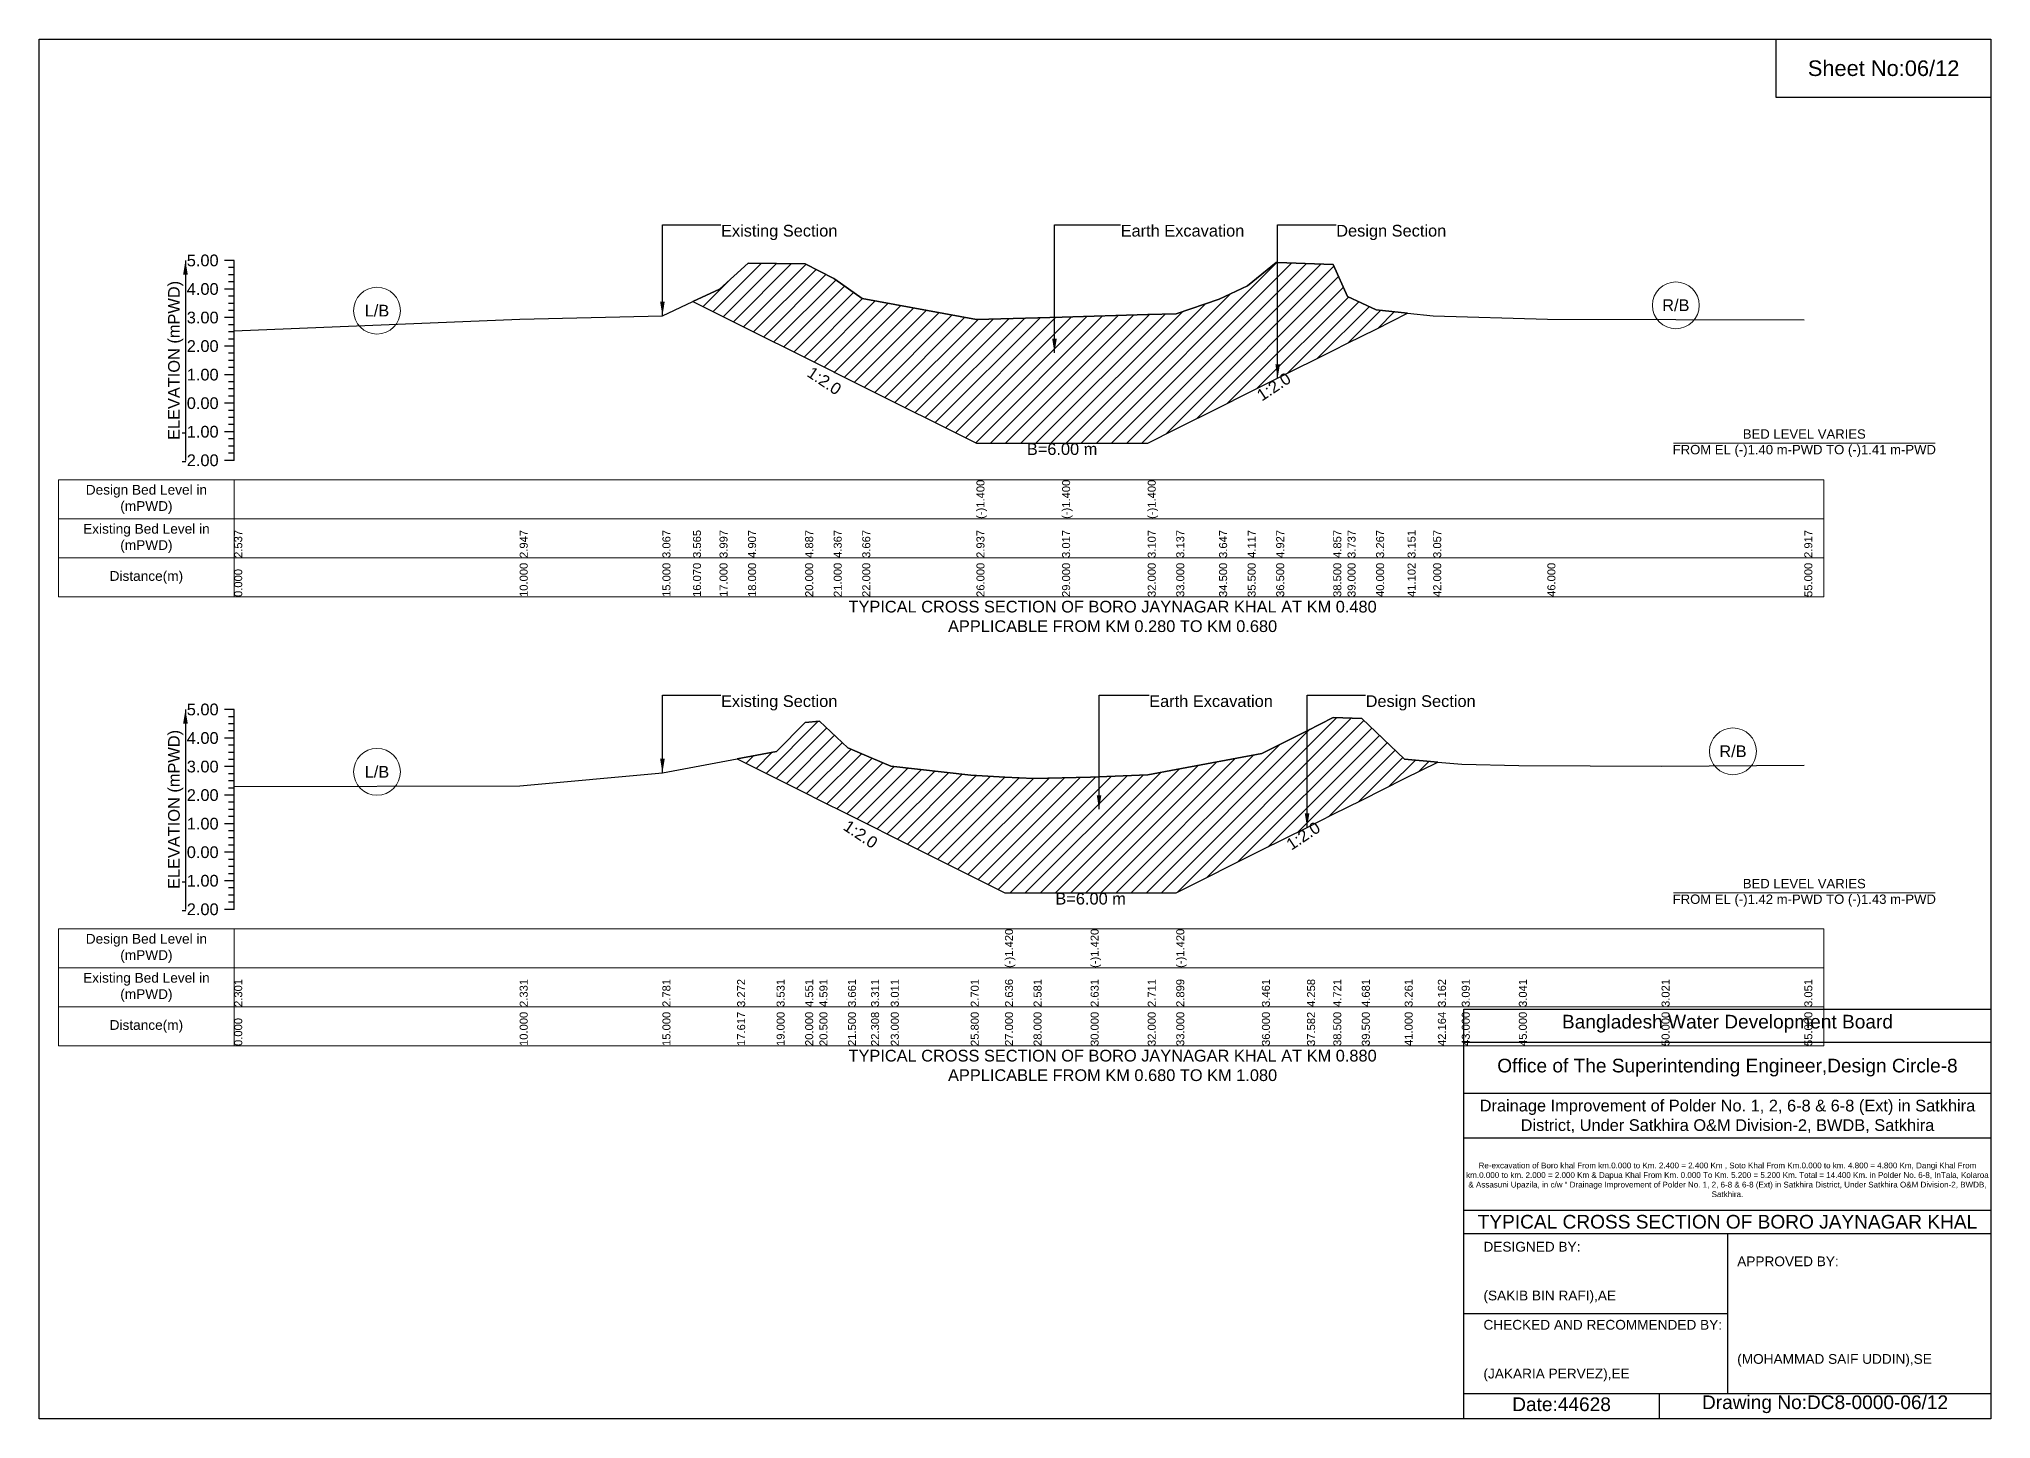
# Model space of a CAD drawing. Header units: inches. Extents: x 91000 to 268000, y -5656 to 20000.
# Drawn here: x 150000 to 158000, y -5656 to 0 of the extents above; entities that cross this region are included whole.
import ezdxf

# ---------------------------------------------------------------- set-up
doc = ezdxf.new("R2010")
doc.units = ezdxf.units.IN
doc.header["$LTSCALE"] = 7
doc.header["$MEASUREMENT"] = 0
for name, color, linetype, lineweight in [('Cross section Data Border', 7, 'Continuous', 9), ('Cross Section Labels', 7, 'Continuous', 9), ('Existing_Bed_Level for Xsection', 7, 'Continuous', 25)]:
    doc.layers.add(name, color=color, linetype=linetype, lineweight=lineweight)
doc.styles.get("Standard").update_dxf_attribs({"font": 'arial.ttf'})
doc.dimstyles.get("Standard").update_dxf_attribs({"dimtxt": 0.18, "dimasz": 0.18, "dimexe": 0.18, "dimexo": 0.0625, "dimgap": 0.09, "dimtad": 0, "dimtih": 1, "dimtoh": 1, "dimdec": 4, "dimzin": 0, "dimdsep": 46, "dimtxsty": 'Standard', "dimcen": 0.09, "dimadec": 0, "dimazin": 0, "dimtfac": 1, "dimtdec": 4, "dimtofl": 0, "dimtmove": 0, "dimatfit": 3, "dimfxl": 1, "dimtolj": 1, "dimtzin": 0, "dimarcsym": 0})

msp = doc.modelspace()

# ---------------------------------------------------------------- hatches: boundary and pattern name
at = {"layer": 'Existing_Bed_Level for Xsection'}
h = msp.add_hatch(dxfattribs=at)
h.set_pattern_fill('ANSI31', color=256, scale=351, style=0)
h.paths.add_polyline_path([(152680.2, -1075.8), (152789, -1130.1), (152906, -1188.6), (153140, -1305.6), (153257, -1364.1), (153261.1, -1366.2), (153374, -1422.6), (153842, -1656.6), (154193, -1656.6), (154544, -1656.6), (154661, -1598.1), (154836.5, -1510.4), (154953.5, -1451.9), (155070.5, -1393.4), (155076.5, -1390.4), (155304.5, -1276.4), (155363, -1247.1), (155480, -1188.6), (155609, -1124.1), (155480, -1110.6), (155363, -1055.6), (155304.5, -924.6), (155076.5, -916.6), (155070.5, -916.4), (154953.5, -1011.1), (154836.5, -1066.1), (154661, -1125.8), (154544, -1129.3), (154193, -1139.8), (153842, -1149.2), (153374, -1063.8), (153261.1, -984.8), (153257, -981.9), (153140, -921.1), (152906, -918.7), (152789, -1025.2)])
h = msp.add_hatch(dxfattribs=at)
h.set_pattern_fill('ANSI31', color=256, scale=351, style=0)
h.paths.add_polyline_path([(152861.2, -2950.4), (153023, -3031.4), (153140, -3089.9), (153198.5, -3119.1), (153315.5, -3177.6), (153410.1, -3224.9), (153491, -3265.4), (153818.6, -3429.2), (153959, -3499.4), (154076, -3499.4), (154310, -3499.4), (154544, -3499.4), (154661, -3499.4), (155012, -3323.9), (155197.1, -3231.3), (155304.5, -3177.6), (155421.5, -3119.1), (155597, -3031.4), (155733.2, -2963.3), (155597, -2951.7), (155421.5, -2785.5), (155304.5, -2780.9), (155197.1, -2835), (155012, -2928.3), (154661, -2994.1), (154544, -3016), (154310, -3025.4), (154076, -3031.2), (153959, -3024.9), (153818.6, -3017.2), (153491, -2980.9), (153410.1, -2945.9), (153315.5, -2904.9), (153198.5, -2796.1), (153140, -2800.8), (153023, -2920.1)])

# ---------------------------------------------------------------- linework, layer by layer
for points in [[(150000, 0), (158000, 0), (158000, -5656), (150000, -5656)], [(157120, 0), (158000, 0), (158000, -240), (157120, -240)]]:
    msp.add_lwpolyline(points, close=True)
for points in [[(155840, -5656), (155840, -3976), (158000, -3976)], [(155840, -4112), (158000, -4112)], [(155840, -4320), (158000, -4320)], [(155840, -4504), (158000, -4504)], [(155840, -4800), (158000, -4800)], [(155840, -4896), (158000, -4896)], [(156920, -4896), (156920, -5552)], [(155840, -5224), (156920, -5224)], [(155840, -5552), (158000, -5552)], [(156640, -5552), (156640, -5656)]]:
    msp.add_lwpolyline(points)
at = {"layer": 'Cross section Data Border'}
for points in [[(150080, -1806.8), (157315, -1806.8), (157315, -2286.8), (150080, -2286.8)], [(150080, -3647.2), (157315, -3647.2), (157315, -4127.2), (150080, -4127.2)]]:
    msp.add_lwpolyline(points, close=True, dxfattribs=at)
for points in [[(150800, -1806.8), (150800, -2286.8)], [(150080, -1966.8), (157315, -1966.8)], [(150080, -2126.8), (157315, -2126.8)], [(150800, -3647.2), (150800, -4127.2)], [(150080, -3807.2), (157315, -3807.2)], [(150080, -3967.2), (157315, -3967.2)]]:
    msp.add_lwpolyline(points, dxfattribs=at)
at = {"layer": 'Cross Section Labels'}
for points in [[(156699.2, -1656.6), (157770.8, -1656.6)], [(156699.2, -3499.4), (157770.8, -3499.4)]]:
    msp.add_lwpolyline(points, dxfattribs=at)
for centre in [(151385, -1113.5), (156708.5, -1091.3), (156942.5, -2919.5), (151385, -3003.7)]:
    msp.add_circle(centre, 96, dxfattribs=at)
at = {"layer": 'Existing_Bed_Level for Xsection'}
for points in [[(150800, -907.8), (150760, -907.8)], [(150800, -937.1), (150776, -937.1)], [(150800, -1726.8), (150800, -1609.8), (150800, -1492.8), (150800, -1375.8), (150800, -1258.8), (150800, -1141.8), (150800, -1024.8), (150800, -907.8)], [(150800, -1196), (151970, -1148), (152555, -1134), (152680.2, -1075.8), (152789, -1025.2), (152906, -918.7), (153140, -921.1), (153257, -981.9), (153261.1, -984.8), (153374, -1063.8), (153842, -1149.2), (153842, -1149.2), (154193, -1139.8), (154193, -1139.8), (154544, -1129.3), (154544, -1129.3), (154661, -1125.8), (154836.5, -1066.1), (154953.5, -1011.1), (155070.5, -916.4), (155076.5, -916.6), (155304.5, -924.6), (155363, -1055.6), (155480, -1110.6), (155609, -1124.1), (155714, -1135.2), (156182, -1148), (157235, -1151.5)], [(150800, -1024.8), (150760, -1024.8)], [(150800, -966.3), (150776, -966.3)], [(150800, -995.6), (150776, -995.6)], [(150800, -1054.1), (150776, -1054.1)], [(150800, -1083.3), (150776, -1083.3)], [(150800, -1112.6), (150776, -1112.6)], [(150800, -1141.8), (150760, -1141.8)], [(150800, -1171.1), (150776, -1171.1)], [(150800, -1258.8), (150760, -1258.8)], [(150800, -1200.3), (150776, -1200.3)], [(150800, -1229.6), (150776, -1229.6)], [(150800, -1288.1), (150776, -1288.1)], [(150800, -1317.3), (150776, -1317.3)], [(150800, -1346.6), (150776, -1346.6)], [(150800, -1375.8), (150760, -1375.8)], [(150800, -1405.1), (150776, -1405.1)], [(150800, -1434.3), (150776, -1434.3)], [(150800, -1492.8), (150760, -1492.8)], [(150800, -1463.6), (150776, -1463.6)], [(150800, -1522.1), (150776, -1522.1)], [(150800, -1551.3), (150776, -1551.3)], [(150800, -1580.6), (150776, -1580.6)], [(150800, -1609.8), (150760, -1609.8)], [(150800, -1639.1), (150776, -1639.1)], [(150800, -1668.3), (150776, -1668.3)], [(150800, -1726.8), (150760, -1726.8)], [(150800, -1697.6), (150776, -1697.6)], [(150800, -2748.2), (150760, -2748.2)], [(150800, -2777.5), (150776, -2777.5)], [(150800, -3567.2), (150800, -3450.2), (150800, -3333.2), (150800, -3216.2), (150800, -3099.2), (150800, -2982.2), (150800, -2865.2), (150800, -2748.2)], [(150800, -3064), (151970, -3060.5), (152555, -3007.8), (152861.2, -2950.4), (153023, -2920.1), (153140, -2800.8), (153198.5, -2796.1), (153315.5, -2904.9), (153410.1, -2945.9), (153491, -2980.9), (153818.6, -3017.2), (153959, -3024.9), (153959, -3024.9), (154076, -3031.2), (154310, -3025.4), (154310, -3025.4), (154544, -3016), (154661, -2994.1), (154661, -2994.1), (155012, -2928.3), (155197.1, -2835), (155304.5, -2780.9), (155421.5, -2785.5), (155597, -2951.7), (155733.2, -2963.3), (155831, -2971.6), (156065, -2977.4), (156650, -2979.8), (157235, -2976.2)], [(150800, -2865.2), (150760, -2865.2)], [(150800, -2806.7), (150776, -2806.7)], [(150800, -2836), (150776, -2836)], [(150800, -2894.5), (150776, -2894.5)], [(150800, -2923.7), (150776, -2923.7)], [(150800, -2953), (150776, -2953)], [(150800, -2982.2), (150760, -2982.2)], [(150800, -3011.5), (150776, -3011.5)], [(150800, -3099.2), (150760, -3099.2)], [(150800, -3040.7), (150776, -3040.7)], [(150800, -3070), (150776, -3070)], [(150800, -3128.5), (150776, -3128.5)], [(150800, -3157.7), (150776, -3157.7)], [(150800, -3187), (150776, -3187)], [(150800, -3216.2), (150760, -3216.2)], [(150800, -3245.5), (150776, -3245.5)], [(150800, -3274.7), (150776, -3274.7)], [(150800, -3333.2), (150760, -3333.2)], [(150800, -3304), (150776, -3304)], [(150800, -3362.5), (150776, -3362.5)], [(150800, -3391.7), (150776, -3391.7)], [(150800, -3421), (150776, -3421)], [(150800, -3450.2), (150760, -3450.2)], [(150800, -3479.5), (150776, -3479.5)], [(150800, -3508.7), (150776, -3508.7)], [(150800, -3567.2), (150760, -3567.2)], [(150800, -3538), (150776, -3538)]]:
    msp.add_lwpolyline(points, dxfattribs=at)
for points in [[(152680.2, -1075.8), (152789, -1130.1), (152906, -1188.6), (153140, -1305.6), (153257, -1364.1), (153261.1, -1366.2), (153374, -1422.6), (153842, -1656.6), (153842, -1656.6), (154193, -1656.6), (154193, -1656.6), (154544, -1656.6), (154544, -1656.6), (154661, -1598.1), (154836.5, -1510.4), (154953.5, -1451.9), (155070.5, -1393.4), (155076.5, -1390.4), (155304.5, -1276.4), (155363, -1247.1), (155480, -1188.6), (155609, -1124.1), (155480, -1110.6), (155363, -1055.6), (155304.5, -924.6), (155076.5, -916.6), (155070.5, -916.4), (154953.5, -1011.1), (154836.5, -1066.1), (154661, -1125.8), (154544, -1129.3), (154544, -1129.3), (154193, -1139.8), (154193, -1139.8), (153842, -1149.2), (153842, -1149.2), (153374, -1063.8), (153261.1, -984.8), (153257, -981.9), (153140, -921.1), (152906, -918.7), (152789, -1025.2)], [(152861.2, -2950.4), (153023, -3031.4), (153140, -3089.9), (153198.5, -3119.1), (153315.5, -3177.6), (153410.1, -3224.9), (153491, -3265.4), (153818.6, -3429.2), (153959, -3499.4), (153959, -3499.4), (154076, -3499.4), (154310, -3499.4), (154310, -3499.4), (154544, -3499.4), (154661, -3499.4), (154661, -3499.4), (155012, -3323.9), (155197.1, -3231.3), (155304.5, -3177.6), (155421.5, -3119.1), (155597, -3031.4), (155733.2, -2963.3), (155733.2, -2963.3), (155733.2, -2963.3), (155597, -2951.7), (155421.5, -2785.5), (155304.5, -2780.9), (155197.1, -2835), (155012, -2928.3), (154661, -2994.1), (154661, -2994.1), (154544, -3016), (154310, -3025.4), (154310, -3025.4), (154076, -3031.2), (153959, -3024.9), (153959, -3024.9), (153818.6, -3017.2), (153491, -2980.9), (153410.1, -2945.9), (153315.5, -2904.9), (153198.5, -2796.1), (153140, -2800.8), (153023, -2920.1)]]:
    msp.add_lwpolyline(points, close=True, dxfattribs=at)

# ---------------------------------------------------------------- texts
at = {"attachment_point": 5}
for s, insert, char_height in [('Sheet No:06/12', (157560, -120), 64), ('Bangladesh Water Development Board', (156920, -4036), 56), ('Office of The Superintending Engineer,Design Circle-8', (156920, -4216), 56)]:
    msp.add_mtext(s, dxfattribs=dict(at, insert=insert, char_height=char_height))
for s, insert, char_height, width, attachment_point in [('Drainage Improvement of Polder No. 1, 2, 6-8 & 6-8 (Ext) in Satkhira District, Under Satkhira O&M Division-2, BWDB, Satkhira', (156920, -4416), 48, 2240, 5), ('Re-excavation of Boro khal From km.0.000 to Km. 2.400 = 2.400 Km , Soto Khal From Km.0.000 to km. 4.800 = 4.800 Km, Dangi Khal From km.0.000 to km. 2.000 = 2.000 Km & Dapua Khal From Km. 0.000 To Km. 5.200 = 5.200 Km. Total = 14.400 Km. in Polder No. 6-8, InTala, Kolaroa & Assasuni Upazila, in c/w “ Drainage Improvement of Polder No. 1, 2, 6-8 & 6-8 (Ext) in Satkhira District, Under Satkhira O&M Division-2, BWDB, Satkhira.', (156920, -4676), 23.565, 2160, 5), ('TYPICAL CROSS SECTION OF BORO JAYNAGAR KHAL', (156920, -4848), 56, 2240, 5), ('DESIGNED BY:^J^J^J(SAKIB BIN RAFI),AE', (155920, -5056), 40, 1120, 4), ('APPROVED BY:^J^J^J^J^J^J(MOHAMMAD SAIF UDDIN),SE', (156960, -5216), 40, 1120, 4), ('CHECKED AND RECOMMENDED BY:^J^J^J(JAKARIA PERVEZ),EE', (155920, -5376), 40, 1120, 4), ('Date:44628', (156240, -5596), 56, 1120, 5), ('Drawing No:DC8-0000-06/12', (157320, -5596), 56, 1760, 5)]:
    msp.add_mtext(s, dxfattribs=dict(insert=insert, char_height=char_height, width=width, attachment_point=attachment_point))
at = {"layer": 'Cross section Data Border', "char_height": 40, "width": 640, "attachment_point": 5}
for s, insert in [('Design Bed Level in (mPWD)', (150440, -1886.8)), ('Existing Bed Level in (mPWD)', (150440, -2046.8)), ('Distance(m)', (150440, -2206.8)), ('Design Bed Level in (mPWD)', (150440, -3727.2)), ('Existing Bed Level in (mPWD)', (150440, -3887.2)), ('Distance(m)', (150440, -4047.2))]:
    msp.add_mtext(s, dxfattribs=dict(at, insert=insert))
at = {"layer": 'Cross Section Labels'}
for s, insert, char_height, attachment_point in [('Existing Section', (152795, -761.6), 48, 1), ('Earth Excavation', (154433, -761.6), 48, 1), ('Design Section', (155316.5, -761.6), 48, 1), ('L/B', (151385, -1113.5), 48, 5), ('R/B', (156708.5, -1091.3), 48, 5), ('BED LEVEL VARIES ^JFROM EL (-)1.40 m-PWD TO (-)1.41 m-PWD', (157235, -1656.6), 38.4, 5), ('B=6.00 m', (154193, -1656.6), 48, 2), ('TYPICAL CROSS SECTION OF BORO JAYNAGAR KHAL AT KM 0.480^JAPPLICABLE FROM KM 0.280 TO KM 0.680', (154400, -2366.8), 48, 5), ('Existing Section', (152795, -2689.7), 48, 1), ('Earth Excavation', (154550, -2689.7), 48, 1), ('Design Section', (155437.1, -2689.7), 48, 1), ('R/B', (156942.5, -2919.5), 48, 5), ('L/B', (151385, -3003.7), 48, 5), ('B=6.00 m', (154310, -3499.4), 48, 2), ('BED LEVEL VARIES ^JFROM EL (-)1.42 m-PWD TO (-)1.43 m-PWD', (157235, -3499.4), 38.4, 5), ('TYPICAL CROSS SECTION OF BORO JAYNAGAR KHAL AT KM 0.880^JAPPLICABLE FROM KM 0.680 TO KM 1.080', (154400, -4207.2), 48, 5)]:
    msp.add_mtext(s, dxfattribs=dict(at, insert=insert, char_height=char_height, attachment_point=attachment_point))
at = {"layer": 'Cross Section Labels', "char_height": 48, "attachment_point": 2}
for insert, rotation in [((153231.9, -1380.8), 326.30993), ((155047.2, -1405), 33.69007), ((153380.8, -3239.5), 326.30993), ((155167.9, -3245.9), 33.69007)]:
    msp.add_mtext('1:2.0', dxfattribs=dict(at, insert=insert, rotation=rotation))
at = {"layer": 'Existing_Bed_Level for Xsection', "char_height": 48, "attachment_point": 6}
for s, insert in [('5.00', (150736, -907.8)), ('4.00', (150736, -1024.8)), ('3.00', (150736, -1141.8)), ('2.00', (150736, -1258.8)), ('1.00', (150736, -1375.8)), ('0.00', (150736, -1492.8)), ('-1.00', (150736, -1609.8)), ('-2.00', (150736, -1726.8)), ('5.00', (150736, -2748.2)), ('4.00', (150736, -2865.2)), ('3.00', (150736, -2982.2)), ('2.00', (150736, -3099.2)), ('1.00', (150736, -3216.2)), ('0.00', (150736, -3333.2)), ('-1.00', (150736, -3450.2)), ('-2.00', (150736, -3567.2))]:
    msp.add_mtext(s, dxfattribs=dict(at, insert=insert))
at = {"layer": 'Existing_Bed_Level for Xsection', "rotation": 90}
for s, insert, char_height, attachment_point in [('ELEVATION (mPWD)', (150560, -1317.3), 48, 5), ('(-)1.400', (153842, -1966.8), 32.8, 1), ('(-)1.400', (154193, -1966.8), 32.8, 1), ('(-)1.400', (154544, -1966.8), 32.8, 1), ('2.537', (150800, -2126.8), 32.8, 1), ('2.947', (151970, -2126.8), 32.8, 1), ('3.067', (152555, -2126.8), 32.8, 1), ('3.565', (152680.2, -2126.8), 32.8, 1), ('3.997', (152789, -2126.8), 32.8, 1), ('4.907', (152906, -2126.8), 32.8, 1), ('4.887', (153140, -2126.8), 32.8, 1), ('4.367', (153257, -2126.8), 32.8, 1), ('3.667', (153374, -2126.8), 32.8, 1), ('2.937', (153842, -2126.8), 32.8, 1), ('3.017', (154193, -2126.8), 32.8, 1), ('3.107', (154544, -2126.8), 32.8, 1), ('3.137', (154661, -2126.8), 32.8, 1), ('3.647', (154836.5, -2126.8), 32.8, 1), ('4.117', (154953.5, -2126.8), 32.8, 1), ('4.927', (155070.5, -2126.8), 32.8, 1), ('4.857', (155304.5, -2126.8), 32.8, 1), ('3.737', (155363, -2126.8), 32.8, 1), ('3.267', (155480, -2126.8), 32.8, 1), ('3.151', (155609, -2126.8), 32.8, 1), ('3.057', (155714, -2126.8), 32.8, 1), ('2.917', (157235, -2126.8), 32.8, 1), ('10.000', (151970, -2286.8), 32.8, 1), ('15.000', (152555, -2286.8), 32.8, 1), ('16.070', (152680.2, -2286.8), 32.8, 1), ('17.000', (152789, -2286.8), 32.8, 1), ('18.000', (152906, -2286.8), 32.8, 1), ('20.000', (153140, -2286.8), 32.8, 1), ('21.000', (153257, -2286.8), 32.8, 1), ('22.000', (153374, -2286.8), 32.8, 1), ('26.000', (153842, -2286.8), 32.8, 1), ('29.000', (154193, -2286.8), 32.8, 1), ('32.000', (154544, -2286.8), 32.8, 1), ('33.000', (154661, -2286.8), 32.8, 1), ('34.500', (154836.5, -2286.8), 32.8, 1), ('35.500', (154953.5, -2286.8), 32.8, 1), ('36.500', (155070.5, -2286.8), 32.8, 1), ('38.500', (155304.5, -2286.8), 32.8, 1), ('39.000', (155363, -2286.8), 32.8, 1), ('40.000', (155480, -2286.8), 32.8, 1), ('41.102', (155609, -2286.8), 32.8, 1), ('42.000', (155714, -2286.8), 32.8, 1), ('46.000', (156182, -2286.8), 32.8, 1), ('55.000', (157235, -2286.8), 32.8, 1), ('0.000', (150800, -2286.8), 32.8, 1), ('ELEVATION (mPWD)', (150560, -3157.7), 48, 5), ('(-)1.420', (153959, -3807.2), 32.8, 1), ('(-)1.420', (154310, -3807.2), 32.8, 1), ('(-)1.420', (154661, -3807.2), 32.8, 1), ('2.301', (150800, -3967.2), 32.8, 1), ('2.331', (151970, -3967.2), 32.8, 1), ('2.781', (152555, -3967.2), 32.8, 1), ('3.272', (152861.2, -3967.2), 32.8, 1), ('3.531', (153023, -3967.2), 32.8, 1), ('4.551', (153140, -3967.2), 32.8, 1), ('4.591', (153198.5, -3967.2), 32.8, 1), ('3.661', (153315.5, -3967.2), 32.8, 1), ('3.311', (153410.1, -3967.2), 32.8, 1), ('3.011', (153491, -3967.2), 32.8, 1), ('2.701', (153818.6, -3967.2), 32.8, 1), ('2.636', (153959, -3967.2), 32.8, 1), ('2.581', (154076, -3967.2), 32.8, 1), ('2.631', (154310, -3967.2), 32.8, 1), ('2.711', (154544, -3967.2), 32.8, 1), ('2.899', (154661, -3967.2), 32.8, 1), ('3.461', (155012, -3967.2), 32.8, 1), ('4.258', (155197.1, -3967.2), 32.8, 1), ('4.721', (155304.5, -3967.2), 32.8, 1), ('4.681', (155421.5, -3967.2), 32.8, 1), ('3.261', (155597, -3967.2), 32.8, 1), ('3.162', (155733.2, -3967.2), 32.8, 1), ('3.091', (155831, -3967.2), 32.8, 1), ('3.041', (156065, -3967.2), 32.8, 1), ('3.021', (156650, -3967.2), 32.8, 1), ('3.051', (157235, -3967.2), 32.8, 1), ('10.000', (151970, -4127.2), 32.8, 1), ('15.000', (152555, -4127.2), 32.8, 1), ('17.617', (152861.2, -4127.2), 32.8, 1), ('19.000', (153023, -4127.2), 32.8, 1), ('20.000', (153140, -4127.2), 32.8, 1), ('20.500', (153198.5, -4127.2), 32.8, 1), ('21.500', (153315.5, -4127.2), 32.8, 1), ('22.308', (153410.1, -4127.2), 32.8, 1), ('23.000', (153491, -4127.2), 32.8, 1), ('25.800', (153818.6, -4127.2), 32.8, 1), ('27.000', (153959, -4127.2), 32.8, 1), ('28.000', (154076, -4127.2), 32.8, 1), ('30.000', (154310, -4127.2), 32.8, 1), ('32.000', (154544, -4127.2), 32.8, 1), ('33.000', (154661, -4127.2), 32.8, 1), ('36.000', (155012, -4127.2), 32.8, 1), ('37.582', (155197.1, -4127.2), 32.8, 1), ('38.500', (155304.5, -4127.2), 32.8, 1), ('39.500', (155421.5, -4127.2), 32.8, 1), ('41.000', (155597, -4127.2), 32.8, 1), ('42.164', (155733.2, -4127.2), 32.8, 1), ('43.000', (155831, -4127.2), 32.8, 1), ('45.000', (156065, -4127.2), 32.8, 1), ('50.000', (156650, -4127.2), 32.8, 1), ('55.000', (157235, -4127.2), 32.8, 1), ('0.000', (150800, -4127.2), 32.8, 1)]:
    msp.add_mtext(s, dxfattribs=dict(at, insert=insert, char_height=char_height, attachment_point=attachment_point))

# ---------------------------------------------------------------- leaders
at = {"layer": 'Cross Section Labels', "annotation_type": 0, "has_hookline": 1, "hookline_direction": 0}
for points, text_width in [([(152555, -1134), (152555, -761.6), (152794.9, -761.6)], 467.2), ([(154161.7, -1285.5), (154161.7, -761.6), (154432.9, -761.6)], 497), ([(155076.5, -1390.4), (155076.5, -761.6), (155316.4, -761.6)], 441.2), ([(152555, -3007.8), (152555, -2689.7), (152794.9, -2689.7)], 467.2), ([(154344.5, -3157), (154344.5, -2689.7), (154549.9, -2689.7)], 497), ([(155197.1, -3231.3), (155197.1, -2689.7), (155437, -2689.7)], 441.2)]:
    msp.add_leader(points, dimstyle='Standard', override={"dimasz": 57.6}, dxfattribs=dict(at, text_width=text_width))
at = {"layer": 'Existing_Bed_Level for Xsection'}
for points in [[(150600, -907.8), (150600, -1726.8)], [(150600, -2748.2), (150600, -3567.2)]]:
    msp.add_leader(points, dimstyle='Standard', override={"dimasz": 57.6}, dxfattribs=at)

doc.saveas('drawing.dxf')
